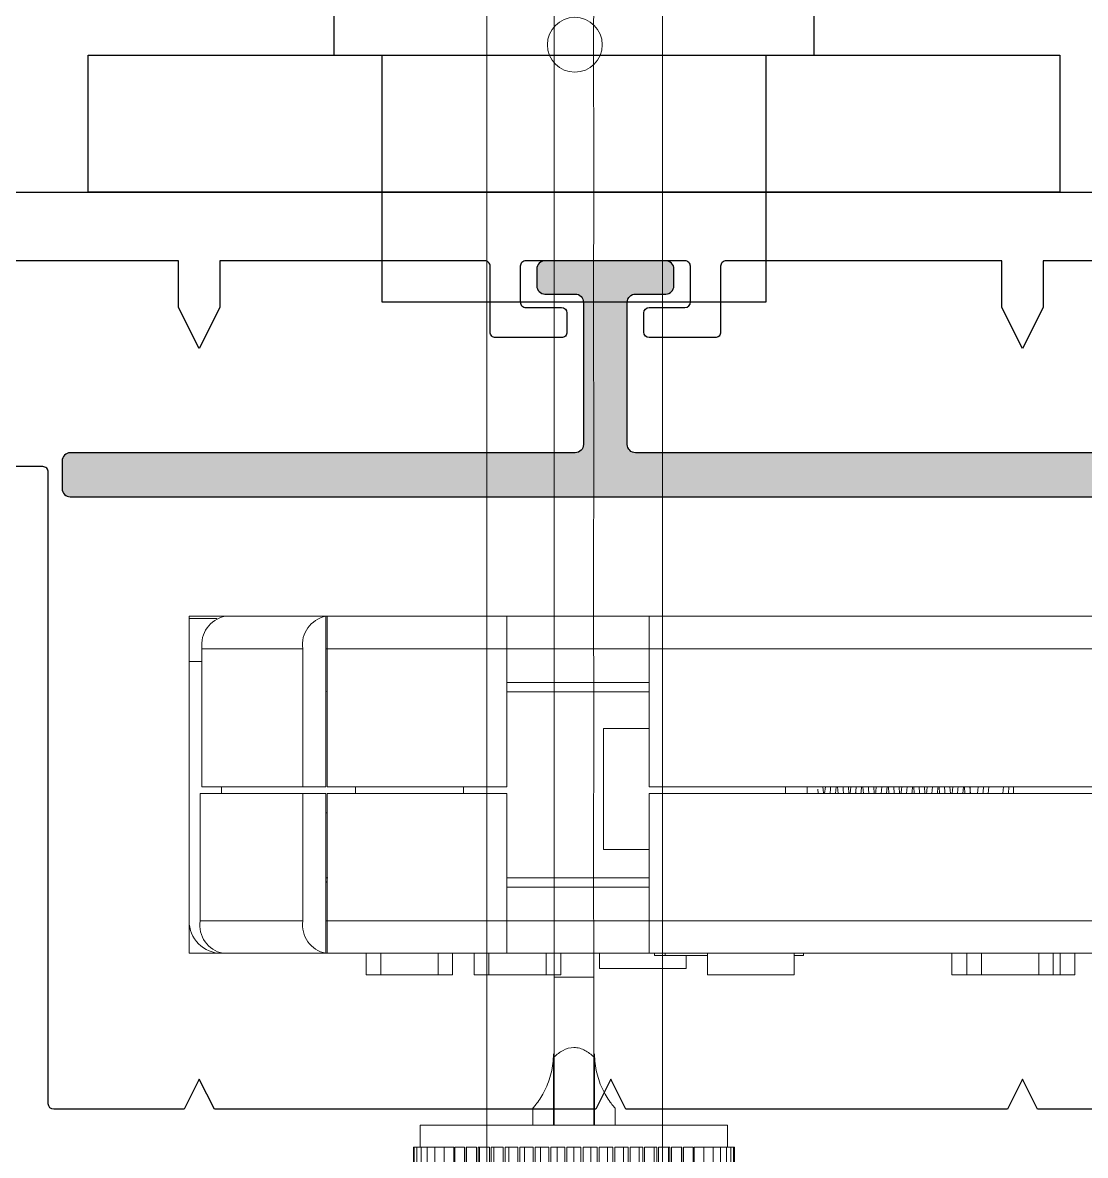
# Model space of a CAD drawing. Extents: x -73 to 76, y -94 to 26.
# Drawn here: x -2.432 to -0.496, y 10.602 to 12.666 of the extents above; entities that cross this region are included whole.
import ezdxf

# ---------------------------------------------------------------- set-up
doc = ezdxf.new("R2010")
doc.units = 0
doc.header["$MEASUREMENT"] = 0
doc.layers.get('0').update_dxf_attribs({"linetype": 'CONTINUOUS'})
for name, color, linetype in [('Ballons', 7, 'CONTINUOUS'), ('DIM', 7, 'CONTINUOUS'), ('INERTIA', 7, 'CONTINUOUS'), ('VENT', 5, 'CONTINUOUS')]:
    doc.layers.add(name, color=color, linetype=linetype)

# ---------------------------------------------------------------- blocks, each defined once
blk = doc.blocks.new('23203')
at = {"color": 7, "linetype": 'Continuous', "lineweight": 15}
for p, q in [((12.64105947333065, 64.41369291623442), (12.64105947333065, 67.76369291623442)), ((12.96105947333065, 64.41369291623442), (12.96105947333065, 67.76369291623442))]:
    blk.add_line(p, q, dxfattribs=at)
blk.add_circle((12.80105947333065, 65.16369291623442), 0.04999999999999982, dxfattribs=at)
blk = doc.blocks.new('ACTIVE LOWER GEAR BOM')
at = {"color": 7, "linetype": 'Continuous', "lineweight": 15}
for p, q in [((10.18922718668452, 50.21225723824), (8.799463403021008, 50.21225723824)), ((10.18922718668452, 50.15320212878294), (10.18922718668452, 50.21225723824)), ((10.18922718668452, 50.21225723824), (10.44906970496159, 50.21225723824)), ((10.7758413167347, 50.21225723824), (10.44906970496159, 50.21225723824)), ((10.44906970496159, 50.21225723824), (10.44906970496159, 50.15320212878294)), ((10.7758413167347, 50.15320212878294), (10.7758413167347, 50.21225723824)), ((10.7758413167347, 50.21225723824), (10.77859641824088, 50.21225723824)), ((10.77859641824088, 50.21225723824), (10.77859641824088, 50.15320212878294)), ((10.96206271215593, 50.21225723824), (10.77859641824088, 50.21225723824)), ((10.96206271215593, 50.21225723824), (10.96481766699711, 50.21225723824)), ((10.96481766699711, 50.21213117969614), (10.96481766699711, 50.21225723824)), ((11.02780983263958, 50.21225723824), (10.96481766699711, 50.21225723824)), ((11.02780983263958, 50.20832023705384), (10.97720807052877, 50.20832023705384)), ((11.02780983263958, 50.21225723824), (11.02780983263958, 50.20832023705384)), ((11.02780983263958, 50.12958008500016), (11.02780983263958, 50.20832023705384)), ((8.799463403021008, 50.15320212878294), (10.18922718668452, 50.15320212878294)), ((10.18922718668452, 49.90123362791701), (10.18922718668452, 50.15320212878294)), ((10.18922718668452, 50.15320212878294), (10.44906970496159, 50.15320212878294)), ((10.44906970496159, 50.15320212878294), (10.7758413167347, 50.15320212878294)), ((10.44906970496159, 50.15320212878294), (10.44906970496159, 49.90123362791701)), ((10.7758413167347, 50.15320212878294), (10.7758413167347, 49.90123362791701)), ((10.77859641824088, 50.15320212878294), (10.7758413167347, 50.15320212878294)), ((10.77859641824088, 50.15320212878294), (10.77859641824088, 49.90123362791701)), ((10.8207829842314, 49.90123362791701), (10.8207829842314, 50.15320212878294)), ((10.8207829842314, 50.15320212878294), (11.00424927814645, 50.15320212878294)), ((11.00424927814645, 50.15320212878294), (11.00424927814645, 49.90123362791701)), ((11.02780983263958, 50.12958008500016), (11.02780983263958, 49.65713913601166)), ((10.18922718668452, 50.07446197672925), (10.44906970496159, 50.07446197672925)), ((10.18922718668452, 50.00753283740039), (10.27235982632918, 50.00753283740039)), ((10.27235982632918, 50.00753283740039), (10.27235982632918, 49.78706039515021)), ((10.18922718668452, 49.90123362806014), (9.004187813027158, 49.90123362806014)), ((10.18922718668452, 49.88942260473652), (9.019935854437776, 49.88942260473652)), ((9.525841350174318, 49.88942260473652), (9.525841350174318, 49.90123362806014)), ((9.543542419023396, 49.90123362806014), (9.544810997702001, 49.88942260473652)), ((9.571495002779429, 49.88942260473652), (9.570225470778496, 49.90123362806014)), ((9.589950882908852, 49.90123362806014), (9.59121924159001, 49.88942260473652)), ((9.605095727954321, 49.90123362806014), (9.604177018567327, 49.88942260473652)), ((9.604581520561155, 49.88942260473652), (9.604581520561155, 49.90123362806014)), ((9.614817562313533, 49.90123362806014), (9.614025351465216, 49.88942260473652)), ((9.617903686662345, 49.88942260473652), (9.61663386133148, 49.90123362806014)), ((9.636359273461835, 49.90123362806014), (9.63762741214552, 49.88942260473652)), ((9.640620550901872, 49.88942260473652), (9.641414448397356, 49.90123362806014)), ((9.661063228079655, 49.90123362806014), (9.660270723901391, 49.88942260473652)), ((9.672977923773402, 49.90123362806014), (9.674143616973879, 49.88942260473652)), ((9.68686585000556, 49.88942260473652), (9.687658867511217, 49.90123362806014)), ((9.707308893845777, 49.90123362806014), (9.706515876340106, 49.88942260473652)), ((9.7193782477529, 49.90123362806014), (9.72054386762089, 49.88942260473652)), ((9.733111295774222, 49.88942260473652), (9.733903799952486, 49.90123362806014)), ((9.753554486279398, 49.90123362806014), (9.752760588783914, 49.88942260473652)), ((9.76577849839991, 49.90123362806014), (9.7669441182679, 49.88942260473652)), ((9.779356888207857, 49.88942260473652), (9.780149172388661, 49.90123362806014)), ((9.79980015204552, 49.90123362806014), (9.799004861232788, 49.88942260473652)), ((9.821992175681373, 49.90123362806014), (9.823261781014793, 49.88942260473652)), ((9.825602627306466, 49.88942260473652), (9.82639469148981, 49.90123362806014)), ((9.846045891144144, 49.90123362806014), (9.84524847368931, 49.88942260473652)), ((9.84994512609984, 49.88942260473652), (9.848676474088748, 49.90123362806014)), ((9.868400786231817, 49.90123362806014), (9.869670171567776, 49.88942260473652)), ((9.882188760285288, 49.89708374810937), (9.881592860502508, 49.88942260473652)), ((9.881742605439314, 49.88942260473652), (9.882188760285288, 49.89708374810937)), ((9.901825586772333, 49.88942260473652), (9.901825586772333, 49.90123362806014)), ((9.941195745298245, 49.90123362806014), (9.941195745298245, 49.88942260473652)), ((10.18922718668452, 49.65713913601166), (10.18922718668452, 49.88942260473652)), ((10.7758413167347, 49.90123362791701), (10.44906970496159, 49.90123362791701)), ((10.44906970496159, 49.65713913601166), (10.44906970496159, 49.88942260473652)), ((10.7758413167347, 49.88942260473652), (10.44906970496159, 49.88942260473652)), ((10.52780987534842, 49.88942260473652), (10.52780987534842, 49.90123362791701)), ((10.72466022798301, 49.90123362791701), (10.72466022798301, 49.88942260473652)), ((10.7758413167347, 49.88942260473652), (10.7758413167347, 49.65713913601166)), ((10.77859641824088, 49.90123362791701), (10.8207829842314, 49.90123362791701)), ((10.77862531124043, 49.88942260473652), (10.82038346884663, 49.88942260473652)), ((10.77862531124043, 49.88942260473652), (10.77862531124043, 49.65713913601166)), ((10.82038346884663, 49.88942260473652), (10.82038346884663, 49.65713913601166)), ((10.82038346884663, 49.88942260473652), (11.00772919794612, 49.88942260473652)), ((10.8207829842314, 49.90123362791701), (11.00424927814645, 49.90123362791701)), ((10.9687547415157, 49.90123362791701), (10.9687547415157, 49.88942260473652)), ((11.00772919794612, 49.65713913601166), (11.00772919794612, 49.88942260473652)), ((10.7758413167347, 49.85398953447907), (10.77862531124043, 49.85398953447907)), ((10.18922718668452, 49.78706039515021), (10.27235982632918, 49.78706039515021)), ((10.44906970496159, 49.73587928806535), (10.18922718668452, 49.73587928806535)), ((10.77500195309777, 49.73587928806535), (10.77862531124043, 49.73576804268384)), ((10.18922718668452, 49.65713913601166), (9.00025081184107, 49.65713913601166)), ((10.18922718668452, 49.65713913601166), (10.18922718668452, 49.5980840265546)), ((10.18922718668452, 49.65713913601166), (10.44906970496159, 49.65713913601166)), ((10.7758413167347, 49.65713913601166), (10.44906970496159, 49.65713913601166)), ((10.44906970496159, 49.5980840265546), (10.44906970496159, 49.65713913601166)), ((10.7758413167347, 49.5980840265546), (10.7758413167347, 49.65713913601166)), ((10.77862531124043, 49.65713913601166), (10.7758413167347, 49.65713913601166)), ((10.77862531124043, 49.5980840265546), (10.77862531124043, 49.65713913601166)), ((11.00772919794612, 49.65713913601166), (10.82038346884663, 49.65713913601166)), ((11.02780983263958, 49.5980840265546), (11.02780983263958, 49.65713913601166)), ((10.18922718668452, 49.5980840265546), (9.00025081184107, 49.5980840265546)), ((9.41363663303946, 49.55871394136125), (9.41363663303946, 49.5980840265546)), ((9.44029504507921, 49.5980840265546), (9.44029504507921, 49.55871394136125)), ((9.45300671823287, 49.55871394136125), (9.45300671823287, 49.5980840265546)), ((9.479665130272622, 49.5980840265546), (9.479665130272622, 49.55871394136125)), ((9.583828573634293, 49.5980840265546), (9.583828573634293, 49.55871394136125)), ((9.61048705900653, 49.5980840265546), (9.61048705900653, 49.55871394136125)), ((9.63804606730919, 49.5980840265546), (9.63804606730919, 49.55871394136125)), ((9.908124847336069, 49.59414702536856), (9.908124847336069, 49.5980840265546)), ((9.92544759388889, 49.55871394136125), (9.92544759388889, 49.5980840265546)), ((10.08292793466256, 49.5980840265546), (10.08292793466256, 49.55871394136125)), ((10.17977829583893, 49.5980840265546), (10.17977829583893, 49.59414702536856)), ((10.18922718668452, 49.5980840265546), (10.44906970496159, 49.5980840265546)), ((10.27977843396212, 49.5980840265546), (10.27977843396212, 49.57052498158578)), ((10.35064445531179, 49.55871394136125), (10.35064445531179, 49.5980840265546)), ((10.37730301401652, 49.55871394136125), (10.37730301401652, 49.5980840265546)), ((10.7758413167347, 49.5980840265546), (10.44906970496159, 49.5980840265546)), ((10.48146638404572, 49.55871394136125), (10.48146638404572, 49.5980840265546)), ((10.50812479608547, 49.5980840265546), (10.50812479608547, 49.55871394136125)), ((10.54749495461137, 49.55871394136125), (10.54749495461137, 49.5980840265546)), ((10.57415336665112, 49.55871394136125), (10.57415336665112, 49.5980840265546)), ((10.6783167366803, 49.55871394136125), (10.6783167366803, 49.5980840265546)), ((10.70497514872005, 49.5980840265546), (10.70497514872005, 49.55871394136125)), ((10.7758413167347, 49.5980840265546), (10.77862531124043, 49.5980840265546)), ((10.96597089367495, 49.5980840265546), (10.77862531124043, 49.5980840265546)), ((10.96597089367495, 49.5980840265546), (10.9687547415157, 49.5980840265546)), ((10.9687547415157, 49.5980840265546), (10.9687547415157, 49.59821540170367)), ((11.02780983263958, 49.5980840265546), (10.9687547415157, 49.5980840265546)), ((9.908124847336069, 49.59414702536856), (9.92544759388889, 49.59414702536856)), ((10.08292793466256, 49.59414702536856), (10.16009336324095, 49.59414702536856)), ((10.12229809318846, 49.57052498158578), (10.12229809318846, 49.59414702536856)), ((10.16009336324095, 49.59414702536856), (10.17977829583893, 49.59414702536856)), ((9.41363663303946, 49.55871394136125), (9.44029504507921, 49.55871394136125)), ((9.44029504507921, 49.55871394136125), (9.45300671823287, 49.55871394136125)), ((9.45300671823287, 49.55871394136125), (9.479665130272622, 49.55871394136125)), ((9.479665130272622, 49.55871394136125), (9.583828573634293, 49.55871394136125)), ((9.583828573634293, 49.55871394136125), (9.61048705900653, 49.55871394136125)), ((9.61048705900653, 49.55871394136125), (9.63804606730919, 49.55871394136125)), ((9.92544759388889, 49.55871394136125), (10.08292793466256, 49.55871394136125)), ((10.12229809318846, 49.57052498158578), (10.27977770063727, 49.57052498158578)), ((10.35064445531179, 49.55871394136125), (10.37730301401652, 49.55871394136125)), ((10.37730301401652, 49.55871394136125), (10.48146638404572, 49.55871394136125)), ((10.48146638404572, 49.55871394136125), (10.50812479608547, 49.55871394136125)), ((10.54749495461137, 49.55871394136125), (10.57415336665112, 49.55871394136125)), ((10.57415336665112, 49.55871394136125), (10.6783167366803, 49.55871394136125)), ((10.6783167366803, 49.55871394136125), (10.70497514872005, 49.55871394136125))]:
    blk.add_line(p, q, dxfattribs=at)
at = {"color": 8, "linetype": 'Continuous', "lineweight": 15}
for p, q in [((11.00424927814645, 50.12958008500016), (11.02780983263958, 50.12958008500016)), ((10.44906970496159, 50.0917588185813), (10.18922718668452, 50.0917588185813)), ((10.18922718668452, 49.7185824462133), (10.44906970496159, 49.7185824462133)), ((10.16009336324095, 49.5980840265546), (10.16009336324095, 49.59414702536856))]:
    blk.add_line(p, q, dxfattribs=at)
at = {"color": 7, "linetype": 'Continuous', "lineweight": 15}
for points in [[(10.77859641824088, 50.07494419282534), (10.77685330504413, 50.07474634177754), (10.7758413167347, 50.07465544616093)], [(10.7758413167347, 49.72905397691193), (10.77777069444637, 49.72752039296131), (10.77862531124043, 49.72677859819726)]]:
    blk.add_lwpolyline(points, dxfattribs=at)
for centre, radius, start, end in [((10.7684756502432, 50.1604316362442), 0.05280457335387076, 352.1308830282687, 78.95005506119007), ((10.95194194415826, 50.1604316362442), 0.05280457335386902, 352.1308830282687, 78.95005506119327), ((10.76818563975573, 49.64975722325335), 0.05271722676482449, 281.4218700551468, 8.049493852840468), ((10.95553123784924, 49.64975734181564), 0.05271733987812782, 281.4218278550279, 8.049346325349697), ((10.9687547408117, 49.65713913967829), 0.059055118110237, 270.0000000072751, 1.102130897108228e-08)]:
    blk.add_arc(centre, radius, start, end, dxfattribs=at)
for points, knots in [([(9.533777171832355, 49.90123362806014), (9.534081781793674, 49.89814695425309), (9.534468906914014, 49.89422413779675), (9.53485953078723, 49.89026622757171), (9.53494279170036, 49.88942260473652)], [0, 0, 0, 0, 0.7868514475325317, 1, 1, 1, 1]), ([(9.58017742247938, 49.90123362806014), (9.58037035261708, 49.89927895497044), (9.580754918121343, 49.89538272677396), (9.58114744145999, 49.89140484778625), (9.58134304234737, 49.88942260473652)], [0, 0, 0, 0, 0.5016834207900567, 0.9999999999999999, 0.9999999999999999, 0.9999999999999999, 0.9999999999999999]), ([(9.626577673126391, 49.90123362806014), (9.626659440875756, 49.90040509268886), (9.627040501099557, 49.89654388975168), (9.627434170414773, 49.89255531372532), (9.627743366326868, 49.88942260473652)], [0, 0, 0, 0, 0.2145795972909127, 1, 1, 1, 1]), ([(9.651331640499777, 49.90123362806014), (9.65115528385499, 49.89896589381283), (9.650851372788495, 49.89505796318474), (9.650542599562485, 49.89108858940426), (9.65041300444527, 49.88942260473652)], [0, 0, 0, 0, 0.5802903027404994, 1, 1, 1, 1]), ([(9.664311930550355, 49.88942260473652), (9.664234456376178, 49.89014464831678), (9.663812025407225, 49.89408161921699), (9.663388361863667, 49.89801865101288), (9.663042398549436, 49.90123362806014)], [0, 0, 0, 0, 0.1834007917745177, 0.9999999999999999, 0.9999999999999999, 0.9999999999999999, 0.9999999999999999]), ([(9.682767590682332, 49.90123362806014), (9.683099161218124, 49.89814315027036), (9.683523160095262, 49.89419117332659), (9.683944232337467, 49.89027606650154), (9.684036022695963, 49.88942260473652)], [0, 0, 0, 0, 0.7820080515936789, 1, 1, 1, 1]), ([(9.697567626377719, 49.90123362806014), (9.697363501302704, 49.89860895530728), (9.697057313651612, 49.89467194568249), (9.696751071174589, 49.89073494022068), (9.696648990323212, 49.88942260473652)], [0, 0, 0, 0, 0.666666582772976, 0.9999999999999999, 0.9999999999999999, 0.9999999999999999, 0.9999999999999999]), ([(9.710720101105878, 49.88942260473652), (9.710529833291957, 49.89119570370417), (9.710105310316123, 49.89515181816546), (9.709683625055447, 49.89907099502796), (9.709450935767393, 49.90123362806014)], [0, 0, 0, 0, 0.4481920290487976, 1, 1, 1, 1]), ([(9.729175834570341, 49.90123362806014), (9.729394088834937, 49.89919925263814), (9.72981646048079, 49.89526227345982), (9.730240016723542, 49.89132523644378), (9.73044470657888, 49.88942260473652)], [0, 0, 0, 0, 0.5167351235090443, 1, 1, 1, 1]), ([(9.743803612255675, 49.90123362806014), (9.743571317251693, 49.8982473227685), (9.743263091505682, 49.89428487777138), (9.742959654030585, 49.89038366100135), (9.742884902868681, 49.88942260473652)], [0, 0, 0, 0, 0.7536521753523058, 1, 1, 1, 1]), ([(9.757128344993887, 49.88942260473652), (9.75682460018534, 49.89225359957709), (9.756398782382803, 49.89622235218815), (9.755979747985037, 49.90011708904683), (9.755859619650309, 49.90123362806014)], [0, 0, 0, 0, 0.7133210653619069, 1, 1, 1, 1]), ([(9.775584005125864, 49.90123362806014), (9.775689693693721, 49.90024867654768), (9.776109850675283, 49.89633307561883), (9.776535022214517, 49.89238074480397), (9.776853243796836, 49.88942260473652)], [0, 0, 0, 0, 0.2515454282543007, 1, 1, 1, 1]), ([(9.790039598133617, 49.90123362806014), (9.789999264132135, 49.90071518227933), (9.789697999372152, 49.89684278088055), (9.789388742025977, 49.89286651726479), (9.789120888746623, 49.88942260473652)], [0, 0, 0, 0, 0.1338822419257171, 1, 1, 1, 1]), ([(9.803536662214384, 49.88942260473652), (9.803117674430467, 49.89332287780996), (9.8026907093452, 49.89729740997848), (9.802276050900602, 49.90116143367595), (9.802268303533225, 49.90123362806014)], [0, 0, 0, 0, 0.9813162677221924, 1, 1, 1, 1]), ([(9.812178749046922, 49.90123362806014), (9.812505109621057, 49.89792700829946), (9.81289680749866, 49.89395840410839), (9.813280448820578, 49.89007103818813), (9.813344442247399, 49.88942260473652)], [0, 0, 0, 0, 0.8331946451719867, 1, 1, 1, 1]), ([(9.836275510679073, 49.90123362806014), (9.836208072169285, 49.90036635335673), (9.835904605591807, 49.8964637035682), (9.835596506070345, 49.89250307451789), (9.835356874624566, 49.88942260473652)], [0, 0, 0, 0, 0.2222271406347234, 1, 1, 1, 1]), ([(9.858578999693933, 49.90123362806014), (9.858792084167561, 49.89907472683353), (9.859182340569419, 49.89512077838151), (9.859569105881079, 49.89120178346002), (9.85974469289441, 49.88942260473652)], [0, 0, 0, 0, 0.5460114750858768, 1, 1, 1, 1]), ([(9.871915025635019, 49.88942260473652), (9.872015678592476, 49.89096543923802), (9.872267810055249, 49.89483017535269), (9.872685747265436, 49.89883035380603), (9.872936840497601, 49.90123362806014)], [0, 0, 0, 0, 0.3992082397833301, 1, 1, 1, 1])]:
    blk.add_open_spline(points, degree=3, knots=knots, dxfattribs=at)
blk = doc.blocks.new('25063')
at = {"color": 7, "linetype": 'Continuous', "lineweight": 15}
for p, q in [((-0.03586475339564288, 3.154999888172057), (-0.03610382417554092, 3.405000013482606)), ((0.03610382417554092, 3.405000013482606), (0.03586475339564288, 3.154999888172057)), ((-0.03610382417554092, 2.905000056191454), (-0.03586475339564288, 3.154999888172057)), ((0.03586475339564288, 3.154999888172057), (0.03610382417554092, 2.905000056191454)), ((-0.03586475339564288, 2.654999930880905), (-0.03610382417554092, 2.905000056191454)), ((0.03610382417554092, 2.905000056191454), (0.03586475339564288, 2.654999930880905)), ((-0.03610382417554092, 2.404999952235315), (-0.03586475339564288, 2.654999930880905)), ((0.03586475339564288, 2.654999930880905), (0.03610382417554092, 2.404999952235315)), ((-0.03586475339564288, 2.154999973589739), (-0.03610382417554092, 2.404999952235315)), ((0.03610382417554092, 2.404999952235315), (0.03586475339564288, 2.154999973589739)), ((-0.03610382417554092, 1.904999994944163), (-0.03586475339564288, 2.154999973589739)), ((0.03586475339564288, 2.154999973589739), (0.03610382417554092, 1.904999994944163)), ((-0.03586475339564288, 1.655000016298573), (-0.03610382417554092, 1.904999994944163)), ((0.03610382417554092, 1.904999994944163), (0.03586475339564288, 1.655000016298573)), ((-0.03606557211743677, 1.444999975570298), (-0.03586475339564288, 1.655000016298573)), ((0.03586475339564288, 1.655000016298573), (0.03606557211742967, 1.444999975570298)), ((-0.03610382417554092, 1.405000037652997), (-0.03606557211743677, 1.444999975570298)), ((-0.03606557211743677, 1.444999975570298), (0.03606557211742967, 1.444999975570298)), ((0.03606557211742967, 1.444999975570298), (0.03610382417554092, 1.405000037652997)), ((-0.0360028293005783, 1.299388937681442), (-0.03610382417554092, 1.405000037652997)), ((0.03610382417554092, 1.405000037652997), (0.0360028293005783, 1.299388937681442)), ((-0.03749999908848167, 1.304999972862277), (-0.03749999908848167, 1.175000027966064)), ((0.03749999908847457, 1.175000027966064), (0.03749999908847457, 1.304999972862277)), ((-0.0360028293005783, 1.299388937681442), (-0.03588387942469495, 1.175000027966064)), ((0.03588387942469495, 1.175000027966064), (0.0360028293005783, 1.299388937681442)), ((-0.07499999817695624, 1.205784345676335), (-0.07499999817695624, 1.175000027966064)), ((0.07499999817695624, 1.175000027966064), (0.07499999817695624, 1.205784345676335)), ((-0.2800000054160421, 1.175000027966064), (-0.2800000054160421, 1.135000016716276)), ((-0.2800000054160421, 1.175000027966064), (0.2800000054160421, 1.175000027966064)), ((0.2800000054160421, 1.135000016716276), (0.2800000054160421, 1.175000027966064)), ((-0.2925000043483266, 0.9850000295289334), (-0.2925000043483266, 1.135000016716276)), ((-0.2925000043483266, 1.135000016716276), (-0.2908976528588241, 1.135000016716276)), ((-0.2908976528588241, 0.9850000295289334), (-0.2908976528588241, 1.135000016716276)), ((-0.2908976528588241, 1.135000016716276), (-0.2861081798538905, 1.135000016716276)), ((-0.2861081798538905, 0.9850000295289334), (-0.2861081798538905, 1.135000016716276)), ((-0.2861081798538905, 1.135000016716276), (-0.278184036394272, 1.135000016716276)), ((-0.278184036394272, 0.9850000295289334), (-0.278184036394272, 1.135000016716276)), ((-0.278184036394272, 1.135000016716276), (-0.2672120481436195, 1.135000016716276)), ((-0.2672120481436195, 0.9850000295289334), (-0.2672120481436195, 1.135000016716276)), ((-0.2672120481436195, 1.135000016716276), (-0.2533124253799173, 1.135000016716276)), ((-0.2533124253799173, 0.9850000295289334), (-0.2533124253799173, 1.135000016716276)), ((-0.2533124253799173, 1.135000016716276), (-0.236637479676979, 1.135000016716276)), ((-0.236637479676979, 0.9850000295289334), (-0.236637479676979, 1.135000016716276)), ((-0.236637479676979, 1.135000016716276), (-0.2187690477612918, 1.135000016716276)), ((-0.2187690477612918, 0.9850000295289334), (-0.2187690477612918, 1.135000016716276)), ((-0.2173698639247874, 0.9850000295289334), (-0.2173698639247874, 1.135000016716276)), ((-0.2173698639247874, 1.135000016716276), (-0.1993035076288763, 1.135000016716276)), ((-0.1993035076288763, 0.9850000295289334), (-0.1993035076288763, 1.135000016716276)), ((-0.1966675164133989, 0.9850000295289334), (-0.1966675164133989, 1.135000016716276)), ((-0.1966675164133989, 1.135000016716276), (-0.1957207023510819, 1.135000016716276)), ((-0.1957207023510819, 0.9850000295289334), (-0.1957207023510819, 1.135000016716276)), ((-0.1957207023510819, 1.135000016716276), (-0.1776543460551707, 1.135000016716276)), ((-0.1776543460551707, 0.9850000295289334), (-0.1776543460551707, 1.135000016716276)), ((-0.1747572728557429, 0.9850000295289334), (-0.1747572728557429, 1.135000016716276)), ((-0.1747572728557429, 1.135000016716276), (-0.1719271888824423, 1.135000016716276)), ((-0.1719271888824423, 0.9850000295289334), (-0.1719271888824423, 1.135000016716276)), ((-0.1719271888824423, 1.135000016716276), (-0.1540587752998803, 1.135000016716276)), ((-0.1540587752998803, 0.9850000295289334), (-0.1540587752998803, 1.135000016716276)), ((-0.1509323364167727, 0.9850000295289334), (-0.1509323364167727, 1.135000016716276)), ((-0.1509323364167727, 1.135000016716276), (-0.1462500021741633, 1.135000016716276)), ((-0.1462500021741633, 0.9850000295289334), (-0.1462500021741633, 1.135000016716276)), ((-0.1462500021741633, 1.135000016716276), (-0.1287752923768366, 1.135000016716276)), ((-0.1287752923768366, 0.9850000295289334), (-0.1287752923768366, 1.135000016716276)), ((-0.1254537524142165, 0.9850000295289334), (-0.1254537524142165, 1.135000016716276)), ((-0.1254537524142165, 1.135000016716276), (-0.1189704639763818, 1.135000016716276)), ((-0.1189704639763818, 0.9850000295289334), (-0.1189704639763818, 1.135000016716276)), ((-0.1189704639763818, 1.135000016716276), (-0.1020809199191675, 1.135000016716276)), ((-0.1020809199191675, 0.9850000295289334), (-0.1020809199191675, 1.135000016716276)), ((-0.09860067928987348, 0.9850000295289334), (-0.09860067928987348, 1.135000016716276)), ((-0.09860067928987348, 1.135000016716276), (-0.09038746833625311, 1.135000016716276)), ((-0.09038746833625311, 0.9850000295289334), (-0.09038746833625311, 1.135000016716276)), ((-0.09038746833625311, 1.135000016716276), (-0.07426813538149446, 1.135000016716276)), ((-0.07426813538149446, 0.9850000295289334), (-0.07426813538149446, 1.135000016716276)), ((-0.07066731781178248, 0.9850000295289334), (-0.07066731781178248, 1.135000016716276)), ((-0.07066731781178248, 1.135000016716276), (-0.06081416788620686, 1.135000016716276)), ((-0.06081416788620686, 0.9850000295289334), (-0.06081416788620686, 1.135000016716276)), ((-0.06081416788620686, 1.135000016716276), (-0.04564165357705718, 1.135000016716276)), ((-0.04564165357705718, 0.9850000295289334), (-0.04564165357705718, 1.135000016716276)), ((-0.04195970736121524, 0.9850000295289334), (-0.04195970736121524, 1.135000016716276)), ((-0.04195970736121524, 1.135000016716276), (-0.03057457534156072, 1.135000016716276)), ((-0.03057457534156072, 0.9850000295289334), (-0.03057457534156072, 1.135000016716276)), ((-0.03057457534156072, 1.135000016716276), (-0.01651511067436928, 1.135000016716276)), ((-0.01651511067436928, 0.9850000295289334), (-0.01651511067436928, 1.135000016716276)), ((-0.01279237555471724, 0.9850000295289334), (-0.01279237555471724, 1.135000016716276)), ((-0.01279237555471724, 1.135000016716276), (0, 1.135000016716276)), ((-7.105427357601002e-15, 0.9850000295289334), (0, 1.135000016716276)), ((0, 1.135000016716276), (0.01279237555471724, 1.135000016716276)), ((0.01279237555471724, 0.9850000295289334), (0.01279237555471724, 1.135000016716276)), ((0.01651511067436218, 0.9850000295289334), (0.01651511067436218, 1.135000016716276)), ((0.01651511067436218, 1.135000016716276), (0.03057457534156072, 1.135000016716276)), ((0.03057457534156072, 0.9850000295289334), (0.03057457534156072, 1.135000016716276)), ((0.03057457534156072, 1.135000016716276), (0.04195970736121524, 1.135000016716276)), ((0.04195970736121524, 0.9850000295289334), (0.04195970736121524, 1.135000016716276)), ((0.04564165357705718, 0.9850000295289334), (0.04564165357705718, 1.135000016716276)), ((0.04564165357705718, 1.135000016716276), (0.06081416788620686, 1.135000016716276)), ((0.06081416788620686, 0.9850000295289334), (0.06081416788620686, 1.135000016716276)), ((0.06081416788620686, 1.135000016716276), (0.07066731781178248, 1.135000016716276)), ((0.07066731781178248, 0.9850000295289334), (0.07066731781178248, 1.135000016716276)), ((0.07426813538149446, 0.9850000295289334), (0.07426813538149446, 1.135000016716276)), ((0.07426813538149446, 1.135000016716276), (0.09038746833625311, 1.135000016716276)), ((0.09038746833625311, 0.9850000295289334), (0.09038746833625311, 1.135000016716276)), ((0.09038746833625311, 1.135000016716276), (0.09860067928987348, 1.135000016716276)), ((0.09860067928987348, 0.9850000295289334), (0.09860067928987348, 1.135000016716276)), ((0.1020809199191675, 0.9850000295289334), (0.1020809199191675, 1.135000016716276)), ((0.1020809199191675, 1.135000016716276), (0.1189704639763818, 1.135000016716276)), ((0.1189704639763818, 0.9850000295289334), (0.1189704639763818, 1.135000016716276)), ((0.1189704639763818, 1.135000016716276), (0.1254537524142094, 1.135000016716276)), ((0.1254537524142094, 0.9850000295289334), (0.1254537524142094, 1.135000016716276)), ((0.1287752923768295, 0.9850000295289334), (0.1287752923768295, 1.135000016716276)), ((0.1287752923768295, 1.135000016716276), (0.1462500021741633, 1.135000016716276)), ((0.1462500021741633, 0.9850000295289334), (0.1462500021741633, 1.135000016716276)), ((0.1462500021741633, 1.135000016716276), (0.1509323364167727, 1.135000016716276)), ((0.1509323364167727, 0.9850000295289334), (0.1509323364167727, 1.135000016716276)), ((0.1540587752998803, 0.9850000295289334), (0.1540587752998803, 1.135000016716276)), ((0.1540587752998803, 1.135000016716276), (0.1719271888824423, 1.135000016716276)), ((0.1719271888824423, 0.9850000295289334), (0.1719271888824423, 1.135000016716276)), ((0.1719271888824423, 1.135000016716276), (0.1747572728557358, 1.135000016716276)), ((0.1747572728557358, 0.9850000295289334), (0.1747572728557358, 1.135000016716276)), ((0.1776543460551636, 0.9850000295289334), (0.1776543460551636, 1.135000016716276)), ((0.1776543460551636, 1.135000016716276), (0.1957207023510747, 1.135000016716276)), ((0.1957207023510747, 0.9850000295289334), (0.1957207023510747, 1.135000016716276)), ((0.1957207023510747, 1.135000016716276), (0.1966675164133989, 1.135000016716276)), ((0.1966675164133989, 0.9850000295289334), (0.1966675164133989, 1.135000016716276)), ((0.1993035076288692, 0.9850000295289334), (0.1993035076288692, 1.135000016716276)), ((0.1993035076288692, 1.135000016716276), (0.2173698639247803, 1.135000016716276)), ((0.2173698639247803, 0.9850000295289334), (0.2173698639247803, 1.135000016716276)), ((0.2187690477612918, 0.9850000295289334), (0.2187690477612918, 1.135000016716276)), ((0.2187690477612918, 1.135000016716276), (0.2366374796769719, 1.135000016716276)), ((0.2366374796769719, 0.9850000295289334), (0.2366374796769719, 1.135000016716276)), ((0.2366374796769719, 1.135000016716276), (0.2533124253799102, 1.135000016716276)), ((0.2533124253799102, 0.9850000295289334), (0.2533124253799102, 1.135000016716276)), ((0.2533124253799102, 1.135000016716276), (0.2672120481436195, 1.135000016716276)), ((0.2672120481436195, 0.9850000295289334), (0.2672120481436195, 1.135000016716276)), ((0.2672120481436195, 1.135000016716276), (0.278184036394272, 1.135000016716276)), ((0.278184036394272, 0.9850000295289334), (0.278184036394272, 1.135000016716276)), ((0.278184036394272, 1.135000016716276), (0.2861081798538905, 1.135000016716276)), ((0.2861081798538905, 0.9850000295289334), (0.2861081798538905, 1.135000016716276)), ((0.2861081798538905, 1.135000016716276), (0.2908976528588241, 1.135000016716276)), ((0.2908976528588241, 0.9850000295289334), (0.2908976528588241, 1.135000016716276)), ((0.2908976528588241, 1.135000016716276), (0.2925000043483266, 1.135000016716276)), ((0.2925000043483266, 0.9850000295289334), (0.2925000043483266, 1.135000016716276))]:
    blk.add_line(p, q, dxfattribs=at)
for points, knots in [([(-0.03750000000000142, 1.305000002031008), (-0.03750000000000142, 1.293236671465522), (-0.03886698441984038, 1.281705117393443), (-0.04421218278765338, 1.259141236137779), (-0.04815047609876899, 1.24844650906067), (-0.05530290701555884, 1.233915014508142), (-0.05782583625389037, 1.229454243225732), (-0.06286399963438782, 1.221403244739946), (-0.06539012271927902, 1.217807608069094), (-0.06977773455778902, 1.211968803428206), (-0.07168597768155394, 1.209652572419529), (-0.0742758782799342, 1.206591067681458), (-0.07500000000000284, 1.205784327866084), (-0.07500000000000284, 1.205784327866084)], [0, 0, 0, 0, 0.25, 0.25, 0.5, 0.5, 0.625, 0.625, 0.75, 0.75, 0.875, 0.875, 1, 1, 1, 1]), ([(0.03600283025871676, 1.299388957632971), (0.03124873383924864, 1.303869629802804), (0.02594723391486298, 1.308037471670758), (0.01391795402126661, 1.314416046973506), (0.007069288146738018, 1.316546392453461), (-0.003524545812624069, 1.31654831722237), (-0.007070584994025353, 1.316024689997477), (-0.01379419821131478, 1.314139941296617), (-0.01694432178032912, 1.312812257671936), (-0.02594599128612884, 1.308036215322801), (-0.03125132135433972, 1.303867191104516), (-0.03600283025872386, 1.299388957632971)], [0, 0, 0, 0, 0.2500000000000006, 0.2500000000000006, 0.500000000000001, 0.500000000000001, 0.6250000000000013, 0.6250000000000013, 0.7500000000000017, 0.7500000000000017, 1, 1, 1, 1]), ([(0.07499999999999574, 1.205784327866084), (0.07499999999999574, 1.205784327866084), (0.07430705489360889, 1.206554689575782), (0.0716839526080264, 1.209654495934672), (0.06982392868311393, 1.211908923995537), (0.06317372232572183, 1.220753916298861), (0.05765706585619768, 1.229141180835157), (0.05058687724920219, 1.243492003415383), (0.04837007005891536, 1.248655953489489), (0.04453291756175304, 1.25925940135113), (0.04289690249473921, 1.264713784700234), (0.03890869283638665, 1.281489070633938), (0.03750000000000142, 1.293242905767144), (0.03750000000000142, 1.305000002031008)], [0, 0, 0, 0, 0.1250000000000004, 0.1250000000000004, 0.2500000000000008, 0.2500000000000008, 0.5000000000000016, 0.5000000000000016, 0.6250000000000019, 0.6250000000000019, 0.7500000000000021, 0.7500000000000021, 1, 1, 1, 1])]:
    blk.add_open_spline(points, degree=3, knots=knots, dxfattribs=at)

msp = doc.modelspace()

# ---------------------------------------------------------------- hatches: boundary and pattern name
at = {"layer": 'Ballons'}
h = msp.add_hatch(color=256, dxfattribs=at)
h.dxf.hatch_style = 1
edge = h.paths.add_edge_path()
edge.add_line((-1.48014929022559, 12.17138317698303), (-1.425149537048313, 12.17138317698304))
edge.add_arc((-1.425149537048305, 12.15638317698304), 0.01500000000000057, 0, 90.00000000002888, ccw=False)
edge.add_line((-1.410149537048305, 12.15638317698304), (-1.410149537048362, 11.8971797373616))
edge.add_arc((-1.425149537048364, 11.8971797373616), 0.01500000000000212, 270.0000000000059, 359.99999999999324, ccw=False)
edge.add_line((-1.425149537048362, 11.8821797373616), (-2.345149537048314, 11.8821797373616))
edge.add_arc((-2.345149537048314, 11.8671797373616), 0.01500000000000057, 90, 180)
edge.add_line((-2.360149537048315, 11.8671797373616), (-2.360149537048315, 11.81687505096997))
edge.add_arc((-2.345149537048314, 11.81687505096997), 0.01500000000000057, 180, 270)
edge.add_line((-2.345149537048314, 11.80187505096997), (-0.3951495370483116, 11.80187505096997))
edge.add_arc((-0.3951495370483116, 11.81687505096997), 0.01500000000000057, 270, 360)
edge.add_line((-0.380149537048311, 11.81687505096997), (-0.380149537048311, 11.8671797373616))
edge.add_arc((-0.3951495370483116, 11.8671797373616), 0.01500000000000057, 0, 90)
edge.add_line((-0.3951495370483116, 11.8821797373616), (-1.31514953704832, 11.8821797373616))
edge.add_arc((-1.31514953704832, 11.8971797373616), 0.01500000000000057, 180, 270, ccw=False)
edge.add_line((-1.330149537048321, 11.8971797373616), (-1.330149537048321, 12.15638317698297))
edge.add_arc((-1.315149537048322, 12.15638317698297), 0.01499999999999857, 90.00000000004661, 180.0000000000068, ccw=False)
edge.add_line((-1.315149537048335, 12.17138317698297), (-1.260149783871022, 12.17138317698301))
edge.add_arc((-1.26014978387103, 12.18638317698302), 0.01500000000000234, 270.0000000000331, 359.9999999999932)
edge.add_line((-1.245149783871028, 12.18638317698301), (-1.245149783871028, 12.21687433669297))
edge.add_arc((-1.260149783871029, 12.21687433669297), 0.01500000000000057, 0, 90)
edge.add_line((-1.260149783871029, 12.23187433669297), (-1.480149290225597, 12.23187433669297))
edge.add_arc((-1.480149290225597, 12.21687433669297), 0.01500000000000057, 90, 180)
edge.add_line((-1.495149290225598, 12.21687433669297), (-1.495149290225598, 12.18638317698303))
edge.add_arc((-1.480149290225596, 12.18638317698303), 0.01500000000000168, 180.0000000000068, 270.0000000000229)

# ---------------------------------------------------------------- linework, layer by layer
at = {"linetype": 'Continuous'}
msp.add_line((-1.843636011369334, 12.60685488550809), (-0.968636011369334, 12.60685488550809), dxfattribs=at)
msp.add_lwpolyline([(-1.077347574381776, 12.60685488550809), (-0.989847574381777, 12.60685488550809), (-0.989847574381777, 14.79435488550809), (-6.427347574381777, 14.79435488550809), (-6.427347574381777, 13.91935488550809), (-1.989847574381777, 13.91935488550809, -0.414213562373095), (-1.864847574381777, 13.79435488550809), (-1.864847574381777, 12.60685488550809), (-1.777347574381778, 12.60685488550809), (-1.777347574381778, 12.1568548855081), (-1.077347574381776, 12.1568548855081)], format="xyb", close=True, dxfattribs=at)
at = {"linetype": 'Continuous', "flags": 128}
msp.add_lwpolyline([(-0.5418475743817766, 12.60685488550809), (-0.5418475743817766, 12.35685488550809), (-2.312847574381777, 12.35685488550809), (-2.312847574381777, 12.60685488550809)], close=True, dxfattribs=at)
at = {"layer": 'INERTIA', "color": 7}
msp.add_lwpolyline([(-1.48014929022559, 12.17138317698303), (-1.425149537048313, 12.17138317698304, -0.4142135623732512), (-1.410149537048305, 12.15638317698304), (-1.410149537048362, 11.8971797373616, -0.4142135623730375), (-1.425149537048362, 11.8821797373616), (-2.345149537048314, 11.8821797373616, 0.414213562373095), (-2.360149537048315, 11.8671797373616), (-2.360149537048315, 11.81687505096997, 0.414213562373095), (-2.345149537048314, 11.80187505096997), (-0.3951495370483116, 11.80187505096997, 0.414213562373095), (-0.380149537048311, 11.81687505096997), (-0.380149537048311, 11.8671797373616, 0.414213562373095), (-0.3951495370483116, 11.8821797373616), (-1.31514953704832, 11.8821797373616, -0.414213562373095), (-1.330149537048321, 11.8971797373616), (-1.330149537048321, 12.15638317698297, -0.4142135623728987), (-1.315149537048335, 12.17138317698297), (-1.260149783871022, 12.17138317698301, 0.4142135623728968), (-1.245149783871028, 12.18638317698301), (-1.245149783871028, 12.21687433669297, 0.414213562373095), (-1.260149783871029, 12.23187433669297), (-1.480149290225597, 12.23187433669297, 0.414213562373095), (-1.495149290225598, 12.21687433669297), (-1.495149290225598, 12.18638317698303, 0.4142135623731931)], format="xyb", close=True, dxfattribs=at)
at = {"layer": 'VENT'}
for points in [[(-3.937136006944662, 12.35685602139843), (0.3548639930553108, 12.3568541223416, -0.4142134327785197)], [(-0.3701495370483272, 12.23185533407856), (-0.5726495370483136, 12.23185533407856), (-0.5726495370483136, 12.14685533407852), (-0.6101495370483363, 12.07185533407853), (-0.6476495370483022, 12.14685533407852), (-0.6476495370482453, 12.2318553340785), (-1.150149537048314, 12.23185533407845, 0.414213562373147), (-1.160149537048305, 12.22185533407846), (-1.160149537048305, 12.10185553175513, -0.414213562373147), (-1.170149537048296, 12.09185553175509), (-1.2901495370483, 12.09185553175509, -0.414213562373095), (-1.300149537048291, 12.10185553175508), (-1.300149537048348, 12.1368555317551, -0.4142135623723146), (-1.2901495370483, 12.14685553175509), (-1.22514953704836, 12.14685553175509, 0.4142135623723147), (-1.215149537048312, 12.15685553175514), (-1.215149537048312, 12.22187433669298, 0.414213562373095), (-1.225149537048303, 12.23187433669297), (-1.515149537048323, 12.23187433669297, 0.414213562373095), (-1.525149537048314, 12.22187433669298), (-1.525149537048314, 12.15685553175508, 0.4142135623738755), (-1.515149537048323, 12.14685553175509), (-1.450149537048325, 12.14685553175509, -0.414213562373095), (-1.440149537048335, 12.1368555317551), (-1.440149537048335, 12.10185553175513, -0.4142135623731472), (-1.450149537048325, 12.09185553175514), (-1.57014953704833, 12.09185553175509, -0.414213562373147), (-1.580149537048321, 12.10185553175513), (-1.580149537048321, 12.2218553340784, 0.4142135623734592), (-1.590149537048312, 12.23185533407839), (-2.072649537048314, 12.23185533407833), (-2.072649537048314, 12.14685533407852), (-2.110149537048336, 12.07185533407853), (-2.147649537048302, 12.14685533407852), (-2.147649537048245, 12.23185533407828), (-2.93513601136933, 12.23185533407816, 0.4142135623730508)], [(-0.0004927968325532106, 10.68587279025383), (-0.5826495370483613, 10.68587279025382), (-0.6101495370483718, 10.74087279025382), (-0.6376495370483468, 10.68587279025382), (-1.332649537048354, 10.68587279025382), (-1.360149537048372, 10.74087279025382), (-1.387649537048347, 10.68587279025382), (-2.082649537048354, 10.68587279025382), (-2.110149537048372, 10.74087279025382), (-2.137649537048347, 10.68587279025382), (-2.375143645519486, 10.68587279025382, -0.414213562373095), (-2.385143645519477, 10.69587279025382), (-2.385143645519534, 11.84685644566787, 0.4142135623733031), (-2.395143645519582, 11.85685644566786), (-2.500143645519543, 11.85685644566786, 0.4142135623733031)]]:
    msp.add_lwpolyline(points, format="xyb", dxfattribs=at)

# ---------------------------------------------------------------- block references
at = {"layer": 'Ballons', "xscale": -1}
msp.add_blockref('25063', (-1.427347574381777, 9.481857570239413), dxfattribs=at)
at = {"layer": 'DIM', "rotation": 180}
msp.add_blockref('23203', (11.37519292851759, 77.78924498085445), dxfattribs=at)
at = {"layer": 'DIM', "xscale": -1}
msp.add_blockref('ACTIVE LOWER GEAR BOM', (8.899079378839367, -38.62803964901191), dxfattribs=at)

doc.saveas('drawing.dxf')
